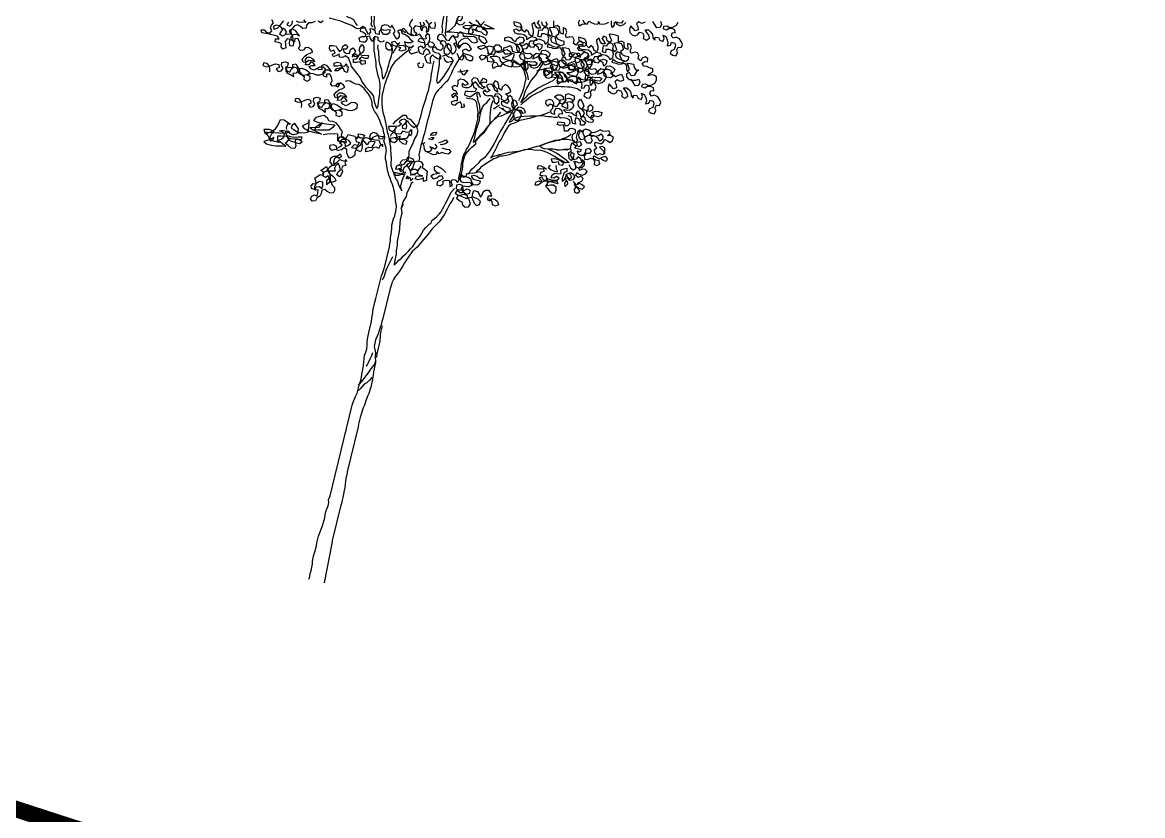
# Model space of a CAD drawing. Header units: inches. Extents: x 350994 to 353538, y 1581369 to 1583842.
# Drawn here: x 351537.58 to 351544.37, y 1583233.31 to 1583238.12 of the extents above; entities that cross this region are included whole.
import ezdxf

# ---------------------------------------------------------------- set-up
doc = ezdxf.new("R2010")
doc.units = ezdxf.units.IN
doc.header["$MEASUREMENT"] = 0
doc.linetypes.add('1', pattern=[0])
doc.layers.add("ROAD'S", color=1, linetype='1')
doc.layers.add('TREE', color=81, linetype='1')

# ---------------------------------------------------------------- blocks, each defined once
blk = doc.blocks.new('TREE_4')
at = {"color": 94}
for points in [[(390, 6191), (410, 6220), (427, 6249)], [(1491, 6476), (1459, 6465), (1433, 6441), (1416, 6476), (1421, 6508)], [(1453, 6514), (1473, 6488), (1508, 6482), (1520, 6517), (1554, 6505), (1586, 6502), (1618, 6505), (1632, 6534)], [(1615, 6537), (1638, 6514), (1676, 6519), (1705, 6534), (1731, 6557)], [(1786, 6571), (1794, 6537), (1780, 6508), (1765, 6542), (1757, 6577)], [(1878, 6609), (1867, 6577), (1829, 6571), (1797, 6577), (1820, 6554), (1858, 6548), (1893, 6568), (1910, 6597)], [(2110, 6646), (2081, 6626), (2043, 6635), (2023, 6609), (2046, 6583), (2058, 6551), (2029, 6533), (1997, 6554), (1971, 6574), (1965, 6536), (1977, 6502), (2008, 6481), (2040, 6478), (2066, 6499), (2075, 6530), (2110, 6530), (2130, 6504), (2133, 6473), (2170, 6464), (2196, 6490), (2182, 6522), (2153, 6545), (2130, 6568), (2165, 6577), (2196, 6559), (2219, 6536), (2231, 6504), (2257, 6484), (2254, 6516), (2289, 6522), (2309, 6496), (2344, 6490), (2350, 6524), (2332, 6556), (2367, 6548), (2387, 6519), (2402, 6490), (2401, 6455), (2433, 6469), (2439, 6504), (2474, 6504), (2488, 6475), (2485, 6435), (2454, 6414), (2451, 6383), (2485, 6371), (2517, 6374), (2526, 6409), (2511, 6438), (2520, 6469), (2552, 6472), (2558, 6507), (2537, 6536), (2511, 6559), (2474, 6568), (2442, 6550), (2419, 6574), (2422, 6608), (2454, 6611), (2442, 6643), (2410, 6649), (2379, 6643), (2355, 6617), (2321, 6623), (2318, 6655), (2350, 6666), (2384, 6655), (2419, 6669), (2445, 6695), (2457, 6733)], [(2269, 6698), (2286, 6666), (2280, 6629), (2246, 6617), (2214, 6652), (2188, 6675)], [(14, 6015), (14, 6055), (-1, 6090), (-9, 6186), (-9, 6220), (-15, 6255), (-21, 6287), (-21, 6321), (-23, 6356), (-23, 6391), (-26, 6426), (-26, 6715), (-32, 6749), (-40, 6781), (-43, 6813), (-49, 6845), (-61, 6877), (-63, 6891)], [(-14, 6894), (-14, 6859), (-6, 6825), (3, 6793), (9, 6758), (12, 6718), (17, 6654), (17, 6579), (8, 6483), (8, 6440), (11, 6400), (17, 6362), (17, 6220), (34, 6125), (37, 6093), (43, 6058), (48, 6026), (60, 6000)], [(696, 5815), (664, 5803), (638, 5780), (621, 5815), (627, 5847), (658, 5852), (679, 5826), (713, 5821), (725, 5855), (760, 5844), (791, 5841), (823, 5844), (838, 5873), (815, 5899), (780, 5899), (748, 5881), (722, 5858), (693, 5878), (679, 5907), (644, 5913), (606, 5905), (575, 5893), (606, 5876), (632, 5855), (601, 5841), (563, 5838), (551, 5876), (520, 5893), (479, 5890), (462, 5861), (494, 5841), (523, 5864), (537, 5893), (589, 5933), (557, 5919), (540, 5948), (517, 5983), (485, 5997), (453, 5983), (421, 5963), (459, 5951), (488, 5968), (514, 5991), (543, 6009), (578, 6006), (604, 5983), (618, 5954), (609, 5922), (578, 5919), (540, 5925), (578, 5928), (592, 5959), (592, 6000), (607, 6035), (638, 6043), (667, 6026), (679, 5994), (656, 5971), (621, 5965), (653, 5959), (682, 5974), (708, 6000), (737, 6014), (771, 6000), (792, 5971), (765, 5945), (737, 5928), (705, 5919), (739, 5907), (774, 5907), (812, 5910), (823, 5945), (823, 5982), (792, 5985), (754, 5968), (722, 5959), (702, 5988), (696, 6023), (731, 6043), (757, 6063), (780, 6040), (792, 6008), (829, 6006), (864, 6011), (867, 6049), (821, 6095), (855, 6098), (881, 6078), (899, 6049), (893, 6014), (858, 6011), (835, 6043), (829, 6078), (800, 6095), (763, 6098), (728, 6104), (690, 6098), (682, 6130), (717, 6150), (748, 6147), (774, 6124), (806, 6118), (809, 6150), (835, 6179), (873, 6179), (893, 6150), (881, 6118), (849, 6112), (875, 6086), (902, 6107), (925, 6130), (948, 6104), (933, 6069), (899, 6055), (916, 6023), (948, 6020), (985, 6034), (1014, 6017), (1003, 5982), (974, 5968), (942, 5974), (925, 6003), (890, 6005), (878, 5974), (901, 5951), (933, 5942), (936, 5910), (910, 5887), (870, 5887), (838, 5904), (820, 5875), (843, 5852), (881, 5858), (910, 5872), (936, 5896), (939, 5930), (971, 5936), (991, 5910), (1000, 5875), (985, 5846), (971, 5881), (962, 5916), (982, 5942), (1017, 5945), (1052, 5956), (1084, 5947), (1072, 5916), (1034, 5910), (1003, 5916), (1026, 5893), (1063, 5887), (1098, 5907), (1115, 5936), (1127, 5968), (1118, 5999), (1092, 6020), (1089, 6052), (1121, 6060), (1153, 6057), (1176, 6034), (1196, 6002), (1173, 5979), (1133, 5976), (1101, 5982), (1092, 6014), (1086, 6046), (1049, 6046), (1029, 6017), (1029, 5982), (1060, 6002), (1084, 6026), (1098, 6057), (1101, 6089), (1136, 6101), (1167, 6095), (1196, 6075), (1191, 6043), (1162, 6025), (1193, 6017), (1225, 6005), (1251, 6028), (1280, 6046), (1300, 6017), (1315, 5985), (1286, 5965), (1248, 5973), (1228, 5947), (1251, 5921), (1263, 5889), (1234, 5872), (1202, 5892), (1176, 5913), (1170, 5875), (1182, 5840), (1214, 5820), (1245, 5817), (1271, 5837), (1280, 5869), (1315, 5869), (1335, 5843), (1338, 5811), (1375, 5803), (1401, 5829), (1387, 5860), (1358, 5884), (1335, 5907), (1370, 5915), (1402, 5898), (1425, 5875), (1436, 5843), (1462, 5823), (1459, 5855), (1494, 5860), (1514, 5834), (1549, 5829), (1555, 5863), (1537, 5895), (1572, 5886), (1592, 5857), (1607, 5828), (1607, 5794), (1639, 5808), (1644, 5843), (1679, 5843), (1693, 5814), (1691, 5773), (1659, 5753), (1656, 5721), (1690, 5710), (1722, 5713), (1731, 5747), (1717, 5776), (1725, 5808), (1757, 5811), (1763, 5846), (1743, 5875), (1717, 5898), (1679, 5906), (1647, 5889), (1624, 5912), (1627, 5947), (1659, 5950), (1647, 5982), (1616, 5987), (1584, 5982), (1561, 5956), (1526, 5962), (1523, 5993), (1555, 6005), (1590, 5993), (1624, 6008), (1650, 6034), (1662, 6071), (1653, 6106), (1621, 6115), (1590, 6112), (1561, 6094), (1575, 6123), (1601, 6147), (1595, 6178), (1558, 6181), (1523, 6187), (1491, 6184), (1468, 6207), (1489, 6236), (1520, 6239), (1515, 6274), (1483, 6285), (1457, 6265), (1448, 6233), (1416, 6245), (1413, 6283), (1393, 6309), (1361, 6306), (1327, 6286), (1309, 6314), (1315, 6346), (1298, 6378), (1266, 6381), (1283, 6317), (1252, 6320), (1237, 6349), (1228, 6381), (1197, 6390), (1168, 6370), (1159, 6401), (1153, 6433)], [(1067, 6399), (1090, 6375), (1075, 6346), (1043, 6358), (1029, 6390)], [(997, 6396), (983, 6367), (1012, 6347), (1032, 6321), (1000, 6312), (974, 6332), (954, 6364), (931, 6338), (945, 6306), (959, 6277), (968, 6245), (965, 6214), (933, 6222), (916, 6251), (887, 6266), (873, 6237), (841, 6257), (832, 6292), (806, 6318), (772, 6321), (737, 6321), (748, 6289), (783, 6280), (815, 6283), (838, 6260), (815, 6237), (783, 6251), (754, 6237), (774, 6208), (809, 6205), (841, 6211), (873, 6214), (904, 6199), (913, 6167), (936, 6190), (962, 6211), (1006, 6211), (1023, 6182), (988, 6167), (954, 6159), (945, 6124), (971, 6101), (1008, 6104), (1020, 6138), (1055, 6156), (1089, 6150), (1092, 6115), (1075, 6083), (1055, 6118), (1023, 6127), (994, 6144), (1000, 6182), (1032, 6202), (1069, 6202), (1101, 6193), (1121, 6167), (1147, 6196), (1144, 6237), (1124, 6265), (1087, 6271), (1055, 6263), (1058, 6228), (1023, 6231), (1020, 6268), (1017, 6300), (1055, 6303), (1067, 6338), (1098, 6344), (1121, 6318), (1121, 6283), (1150, 6260), (1168, 6289), (1145, 6320), (1124, 6349), (1159, 6364), (1200, 6364), (1226, 6335), (1234, 6303), (1211, 6277), (1237, 6251), (1269, 6245), (1306, 6245), (1315, 6210), (1292, 6187), (1251, 6193), (1223, 6225), (1211, 6263), (1176, 6268), (1162, 6237), (1182, 6205), (1214, 6199), (1249, 6193), (1280, 6190), (1254, 6161), (1214, 6158), (1182, 6164), (1150, 6176), (1147, 6144), (1191, 6144), (1222, 6141), (1254, 6153), (1283, 6167), (1309, 6144), (1318, 6109), (1338, 6083), (1353, 6112), (1332, 6144), (1312, 6173), (1344, 6179), (1379, 6179), (1396, 6147), (1422, 6121), (1451, 6135), (1428, 6100), (1416, 6063), (1384, 6051), (1358, 6080), (1329, 6060), (1338, 6028), (1370, 6008), (1413, 6008), (1445, 6019), (1474, 6037), (1491, 6005), (1485, 5967), (1451, 5956), (1419, 5991), (1393, 6014), (1373, 6005)], [(1411, 5815), (1379, 5803), (1353, 5780), (1336, 5815), (1342, 5847), (1374, 5852), (1394, 5826), (1429, 5821), (1440, 5855), (1475, 5844), (1507, 5841), (1539, 5844), (1553, 5873), (1530, 5899), (1495, 5899), (1463, 5881), (1437, 5858), (1408, 5878), (1394, 5907), (1359, 5913), (1322, 5905), (1290, 5893), (1322, 5876), (1348, 5855), (1316, 5841), (1278, 5838), (1267, 5876), (1235, 5893), (1194, 5890), (1177, 5861), (1209, 5841), (1238, 5864), (1252, 5893), (1304, 5933), (1273, 5919), (1255, 5948), (1232, 5983), (1200, 5997), (1169, 5983), (1137, 5963), (1174, 5951), (1203, 5968), (1229, 5991), (1258, 6009), (1293, 6006), (1319, 5983), (1333, 5954), (1325, 5922), (1293, 5919), (1255, 5925), (1293, 5928), (1307, 5959), (1307, 6000), (1322, 6035), (1354, 6043), (1383, 6026), (1394, 5994), (1371, 5971), (1336, 5965), (1368, 5959), (1397, 5974), (1423, 6000), (1452, 6014), (1487, 6000), (1507, 5971), (1481, 5945), (1452, 5928), (1420, 5919), (1455, 5907), (1489, 5907), (1527, 5910), (1539, 5945), (1539, 5982), (1507, 5985), (1469, 5968), (1437, 5959), (1417, 5988), (1411, 6023), (1446, 6043), (1472, 6063), (1495, 6040), (1507, 6008), (1544, 6006), (1579, 6011), (1582, 6049), (1536, 6095), (1571, 6098), (1597, 6078), (1614, 6049), (1608, 6014), (1573, 6011), (1550, 6043), (1545, 6078), (1516, 6095), (1478, 6098), (1443, 6104), (1406, 6098), (1397, 6130), (1432, 6150), (1464, 6147), (1490, 6124), (1521, 6118), (1524, 6150), (1550, 6179), (1588, 6179), (1608, 6150), (1597, 6118), (1565, 6112), (1591, 6086), (1617, 6107), (1640, 6130), (1663, 6104), (1649, 6069), (1614, 6055), (1631, 6023), (1663, 6020), (1701, 6034), (1730, 6017), (1718, 5982), (1689, 5968), (1657, 5974), (1640, 6003), (1605, 6005), (1594, 5974), (1617, 5951), (1648, 5942), (1651, 5910), (1625, 5887), (1585, 5887), (1553, 5904), (1536, 5875), (1559, 5852), (1596, 5858), (1625, 5872), (1651, 5896), (1654, 5930), (1686, 5936), (1706, 5910), (1715, 5875), (1700, 5846), (1686, 5881), (1677, 5916), (1698, 5942), (1732, 5945), (1767, 5956), (1799, 5947), (1787, 5916), (1750, 5910), (1718, 5916), (1741, 5893), (1779, 5887), (1813, 5907), (1831, 5936), (1842, 5968), (1834, 5999), (1808, 6020), (1805, 6052), (1837, 6060), (1868, 6057), (1891, 6034), (1912, 6002), (1888, 5979), (1848, 5976), (1816, 5982), (1808, 6014), (1802, 6046), (1764, 6046), (1744, 6017), (1744, 5982), (1776, 6002), (1799, 6026), (1813, 6057), (1816, 6089), (1851, 6101), (1883, 6095), (1912, 6075), (1906, 6043), (1877, 6025), (1909, 6017), (1941, 6005), (1967, 6028), (1996, 6046), (2016, 6017), (2030, 5985), (2001, 5965), (1964, 5973), (1943, 5947), (1967, 5921), (1978, 5889), (1949, 5872), (1917, 5892), (1891, 5913), (1886, 5875), (1897, 5840), (1929, 5820), (1961, 5817), (1987, 5837), (1995, 5869), (2030, 5869), (2050, 5843), (2053, 5811), (2091, 5803), (2117, 5829), (2102, 5860), (2073, 5884), (2050, 5907), (2085, 5915), (2117, 5898), (2140, 5875), (2151, 5843), (2177, 5823), (2175, 5855), (2209, 5860), (2230, 5834), (2264, 5829), (2270, 5863), (2253, 5895), (2287, 5886), (2308, 5857), (2322, 5828), (2322, 5794), (2354, 5808), (2360, 5843), (2394, 5843), (2409, 5814), (2406, 5773), (2374, 5753), (2371, 5721), (2406, 5710), (2438, 5713), (2446, 5747), (2432, 5776), (2441, 5808), (2472, 5811), (2478, 5846), (2458, 5875), (2432, 5898), (2394, 5906), (2363, 5889), (2339, 5912), (2342, 5947), (2374, 5950), (2363, 5982), (2331, 5987), (2299, 5982), (2276, 5956), (2241, 5962), (2238, 5993), (2270, 6005), (2305, 5993), (2340, 6008), (2366, 6034), (2377, 6071), (2369, 6106), (2337, 6115), (2305, 6112), (2276, 6094), (2291, 6123), (2317, 6147), (2311, 6178), (2273, 6181), (2239, 6187), (2207, 6184), (2184, 6207), (2204, 6236), (2236, 6239), (2230, 6274), (2198, 6285), (2172, 6265), (2163, 6233), (2132, 6245), (2129, 6283), (2109, 6309), (2077, 6306), (2042, 6286), (2025, 6314), (2031, 6346), (2013, 6378), (1981, 6381), (1999, 6317), (1967, 6320), (1952, 6349), (1944, 6381), (1912, 6390), (1883, 6370), (1874, 6401), (1869, 6433), (1834, 6436), (1799, 6436), (1765, 6430), (1782, 6399), (1805, 6375), (1791, 6346), (1759, 6358), (1744, 6390), (1713, 6396), (1698, 6367), (1727, 6347), (1747, 6321), (1715, 6312), (1689, 6332), (1669, 6364), (1646, 6338), (1660, 6306), (1675, 6277), (1683, 6245), (1681, 6214), (1649, 6222), (1631, 6251), (1603, 6266), (1588, 6237), (1556, 6257), (1548, 6292), (1522, 6318), (1487, 6321), (1452, 6321), (1464, 6289), (1498, 6280), (1530, 6283), (1553, 6260), (1530, 6237), (1498, 6251), (1469, 6237), (1490, 6208), (1524, 6205), (1556, 6211), (1588, 6214), (1620, 6199), (1628, 6167), (1652, 6190), (1678, 6211), (1721, 6211), (1738, 6182), (1704, 6167), (1669, 6159), (1660, 6124), (1686, 6101), (1724, 6104), (1735, 6138), (1770, 6156), (1805, 6150), (1808, 6115), (1790, 6083), (1770, 6118), (1738, 6127), (1709, 6144), (1715, 6182), (1747, 6202), (1785, 6202), (1816, 6193), (1837, 6167), (1863, 6196), (1860, 6237), (1840, 6265), (1802, 6271), (1770, 6263), (1773, 6228), (1738, 6231), (1736, 6268), (1733, 6300), (1770, 6303), (1782, 6338), (1814, 6344), (1837, 6318), (1837, 6283), (1866, 6260), (1883, 6289), (1860, 6320), (1840, 6349), (1874, 6364), (1915, 6364), (1941, 6335), (1950, 6303), (1926, 6277), (1952, 6251), (1984, 6245), (2022, 6245), (2030, 6210), (2007, 6187), (1967, 6193), (1938, 6225), (1926, 6263), (1892, 6268), (1877, 6237), (1897, 6205), (1929, 6199), (1964, 6193), (1996, 6190), (1970, 6161), (1929, 6158), (1897, 6164), (1866, 6176), (1863, 6144), (1906, 6144), (1938, 6141), (1970, 6153), (1999, 6167), (2025, 6144), (2033, 6109), (2053, 6083), (2068, 6112), (2048, 6144), (2027, 6173), (2059, 6179), (2094, 6179), (2111, 6147), (2137, 6121), (2166, 6135), (2143, 6100), (2131, 6063), (2100, 6051), (2074, 6080), (2045, 6060), (2053, 6028), (2085, 6008), (2128, 6008), (2160, 6019), (2189, 6037), (2207, 6005), (2201, 5967), (2166, 5956), (2134, 5991), (2108, 6014), (2088, 6005)], [(-764, 6380), (-778, 6348), (-790, 6316), (-807, 6285), (-810, 6253), (-799, 6189), (-784, 6160), (-775, 6128), (-761, 6097), (-735, 6001), (-729, 5969), (-721, 5938), (-706, 5909), (-700, 5888)], [(-1658, 5644), (-1681, 5670), (-1710, 5684), (-1742, 5687), (-1770, 5667), (-1756, 5638), (-1721, 5658), (-1701, 5687), (-1689, 5719), (-1675, 5751)], [(-1620, 5748), (-1632, 5716), (-1597, 5710), (-1580, 5739), (-1582, 5771)], [(-1470, 5811), (-1441, 5788), (-1478, 5782), (-1510, 5771), (-1542, 5779)], [(-729, 5909), (-750, 5935), (-752, 5969), (-764, 6001), (-767, 6033), (-767, 6068), (-775, 6100), (-790, 6128), (-810, 6157), (-842, 6169), (-894, 6210), (-917, 6236), (-923, 6238)], [(445, 6084), (369, 6084), (312, 6078), (248, 6073), (179, 6064), (106, 6052), (49, 6041), (83, 6061), (106, 6099), (130, 6133), (135, 6165), (135, 6206), (147, 6237), (173, 6261), (185, 6229), (173, 6197), (135, 6194), (144, 6162), (179, 6151), (208, 6165), (222, 6194)], [(433, 6220), (474, 6214), (514, 6205), (546, 6197), (500, 6185), (462, 6176), (422, 6168), (459, 6162), (485, 6142), (482, 6107), (450, 6116), (422, 6130), (387, 6130), (358, 6148), (364, 6179), (398, 6188), (439, 6188), (456, 6159), (422, 6179), (393, 6203), (367, 6223), (335, 6240)], [(268, 6206), (300, 6194), (375, 6194), (326, 6177), (277, 6165), (242, 6159), (216, 6139), (248, 6128), (283, 6136), (312, 6162), (286, 6130), (286, 6093), (326, 6081), (338, 6113), (317, 6142), (352, 6139), (370, 6133)], [(1526, 6097), (1523, 6066), (1494, 6045), (1474, 6077), (1474, 6112), (1506, 6121), (1509, 6152), (1483, 6152)], [(17, 5928), (-15, 5943), (-21, 5975), (-6, 6003), (25, 6006), (48, 5983), (74, 5960), (106, 5963), (118, 5995), (132, 6024), (161, 5997), (181, 5971), (190, 5940), (225, 5934), (233, 5902), (205, 5925), (190, 5954), (161, 5937), (187, 5914), (199, 5882), (196, 5850), (176, 5824), (155, 5850), (150, 5882), (135, 5911), (100, 5925), (98, 5891), (124, 5867), (150, 5841), (132, 5812), (92, 5812), (77, 5853), (89, 5917), (66, 5940), (31, 5943), (17, 5914), (51, 5896), (60, 5865), (40, 5836), (5, 5839), (-21, 5859), (-50, 5839), (-38, 5807), (-7, 5801), (28, 5801), (54, 5778), (63, 5743), (31, 5740), (-1, 5752), (-33, 5769), (-50, 5737), (-44, 5706), (-33, 5674), (-67, 5671), (-91, 5700), (-108, 5732), (-88, 5764), (-59, 5778), (-82, 5807), (-114, 5816), (-131, 5787), (-131, 5749), (-163, 5752), (-186, 5781), (-197, 5813), (-174, 5836), (-145, 5816), (-125, 5842), (-148, 5873), (-180, 5871), (-215, 5876), (-209, 5914), (-168, 5911), (-148, 5885), (-142, 5853), (-108, 5868), (-99, 5899), (-67, 5902), (-38, 5882), (-47, 5850), (-82, 5842), (-108, 5871), (-99, 5902), (-102, 5934), (-113, 5966), (-142, 5980), (-154, 5949), (-137, 5920), (-171, 5908), (-194, 5934), (-220, 5954), (-244, 5931), (-278, 5920), (-307, 5934), (-313, 5966), (-316, 6001), (-345, 6018), (-345, 6053), (-327, 6093)], [(-249, 6082), (-229, 6050), (-226, 6015), (-203, 5992), (-203, 6030), (-177, 6050), (-157, 6024), (-157, 5989), (-131, 6015), (-142, 6050), (-145, 6082), (-122, 6110)], [(-90, 6116), (-79, 6084), (-79, 6050), (-116, 6044), (-142, 6070), (-163, 6096), (-189, 6116)], [(-212, 6093), (-191, 6064), (-217, 6035), (-252, 6030), (-287, 6030), (-296, 5998), (-284, 5966), (-252, 5957), (-267, 5923), (-304, 5917), (-342, 5931), (-371, 5957), (-400, 5972), (-420, 5946), (-403, 5917), (-365, 5914), (-333, 5900), (-304, 5876), (-267, 5862), (-290, 5839), (-325, 5833), (-359, 5833), (-342, 5801), (-307, 5793), (-276, 5795), (-252, 5821), (-270, 5790), (-299, 5775), (-284, 5743), (-255, 5726), (-226, 5746), (-198, 5761), (-195, 5755)], [(219, 5850), (239, 5821), (256, 5792), (294, 5792), (306, 5824), (283, 5847), (314, 5841), (329, 5812), (366, 5801), (398, 5812), (401, 5844), (363, 5856), (323, 5859), (285, 5859), (274, 5893), (303, 5916), (340, 5902), (361, 5928), (332, 5957), (300, 5974), (265, 5968), (242, 5940), (228, 5908), (210, 5937), (213, 5969), (231, 6003), (260, 6026), (291, 6035), (320, 6018), (349, 6003), (381, 6000), (407, 6020), (390, 6052), (355, 6064), (320, 6055), (283, 6049), (248, 6038), (236, 6073), (199, 6078), (179, 6050), (190, 6018), (155, 6009), (135, 6029)], [(407, 6093), (413, 6055), (442, 6032), (482, 6020), (508, 6043), (476, 6075), (445, 6084)], [(-1261, 5848), (-1282, 5822), (-1313, 5834)], [(-1345, 5820), (-1377, 5799), (-1409, 5791), (-1426, 5762), (-1423, 5730), (-1455, 5716), (-1484, 5733), (-1519, 5742), (-1551, 5724), (-1580, 5667), (-1565, 5635), (-1542, 5609), (-1531, 5574), (-1516, 5542), (-1516, 5507), (-1548, 5502), (-1560, 5539), (-1562, 5571), (-1594, 5568), (-1606, 5536), (-1597, 5505), (-1586, 5473), (-1612, 5450), (-1635, 5473), (-1640, 5505), (-1675, 5508), (-1710, 5508), (-1716, 5542), (-1678, 5551), (-1701, 5574), (-1808, 5574), (-1872, 5569), (-1889, 5597), (-1857, 5606), (-1828, 5586), (-1791, 5586), (-1773, 5615), (-1794, 5644), (-1791, 5675), (-1776, 5704), (-1802, 5730)], [(-891, 5886), (-917, 5909), (-943, 5938), (-978, 5949), (-1013, 5949), (-1044, 5967), (-1068, 5990), (-1073, 5990)], [(-371, 5931), (-403, 5943), (-434, 5949), (-460, 5929), (-434, 5908), (-426, 5874), (-440, 5845), (-469, 5865), (-492, 5891), (-484, 5923), (-507, 5952), (-533, 5978), (-541, 5946), (-570, 5963), (-605, 5963), (-637, 5946), (-640, 5911), (-605, 5906), (-573, 5914), (-541, 5926), (-536, 5891), (-559, 5868), (-594, 5859), (-620, 5880), (-634, 5909), (-648, 5880), (-643, 5848), (-677, 5848), (-692, 5877), (-724, 5886), (-755, 5883), (-738, 5851), (-753, 5822), (-779, 5848), (-799, 5877), (-831, 5891), (-854, 5865), (-848, 5834), (-810, 5834), (-781, 5819), (-787, 5787), (-819, 5779), (-845, 5758), (-831, 5729), (-796, 5729), (-764, 5735), (-750, 5767), (-770, 5793), (-741, 5810), (-724, 5781), (-698, 5761), (-675, 5784), (-683, 5819), (-648, 5816), (-640, 5784), (-605, 5776), (-576, 5790), (-576, 5802)], [(809, 5925), (872, 5901), (904, 5887), (933, 5864), (959, 5841), (959, 5835)], [(942, 5968), (948, 5904), (956, 5872), (976, 5846), (1000, 5817), (1017, 5789), (1031, 5757), (1034, 5748)], [(1352, 5892), (1332, 5858), (1292, 5800), (1266, 5780), (1237, 5754), (1211, 5733), (1158, 5687), (1112, 5635), (1089, 5612), (1066, 5586), (1048, 5554), (1028, 5523), (1014, 5494), (1020, 5525), (1028, 5557), (1034, 5627), (1040, 5658), (1049, 5690), (1057, 5725), (1072, 5760), (1101, 5817), (1112, 5849), (1121, 5881), (1133, 5916), (1144, 5947), (1147, 5953)], [(1263, 5950), (1231, 5927), (1196, 5913), (1164, 5895), (1101, 5864)], [(-816, 5877), (-854, 5863), (-886, 5851), (-920, 5860), (-949, 5874), (-1013, 5880), (-1076, 5892), (-1206, 5892)], [(-909, 5533), (-889, 5501), (-869, 5472), (-854, 5443), (-828, 5423), (-799, 5400), (-773, 5380), (-744, 5359), (-721, 5333), (-701, 5307), (-675, 5287), (-652, 5264), (-594, 5229), (-568, 5209), (-545, 5183), (-533, 5151), (-519, 5122), (-502, 5093), (-479, 5067), (-473, 5099), (-476, 5131), (-479, 5165), (-484, 5229), (-493, 5261), (-496, 5293), (-504, 5324), (-516, 5356), (-530, 5385), (-548, 5414), (-577, 5472), (-591, 5507), (-602, 5541), (-611, 5573), (-626, 5602), (-637, 5634), (-652, 5663), (-660, 5695), (-666, 5726), (-675, 5758), (-689, 5787), (-692, 5805)], [(-628, 5735), (-625, 5703), (-608, 5671), (-600, 5640), (-588, 5608), (-579, 5576), (-565, 5544), (-530, 5486), (-516, 5452), (-504, 5420), (-490, 5391), (-475, 5420), (-472, 5452), (-467, 5486), (-467, 5521), (-464, 5553), (-464, 5587), (-461, 5622), (-458, 5654), (-458, 5689), (-464, 5720), (-475, 5752), (-484, 5784), (-489, 5793)], [(-550, 5790), (-550, 5752), (-539, 5721), (-504, 5712), (-472, 5718), (-475, 5749), (-501, 5773), (-533, 5784), (-547, 5784)], [(-492, 5778), (-455, 5770), (-385, 5764), (-397, 5732), (-362, 5735), (-322, 5758), (-336, 5790), (-368, 5793), (-400, 5781), (-429, 5796), (-458, 5813), (-487, 5799), (-495, 5793)], [(-406, 5816), (-423, 5787), (-432, 5755), (-443, 5723), (-449, 5692), (-449, 5689)], [(92, 5769), (112, 5743), (144, 5731), (175, 5746), (204, 5760), (173, 5784), (141, 5786), (109, 5798), (80, 5781), (74, 5778)], [(288, 5859), (274, 5827), (256, 5795), (248, 5763), (225, 5694), (219, 5662), (213, 5627), (207, 5596), (198, 5564), (187, 5532), (169, 5503), (149, 5474), (135, 5445), (117, 5413), (100, 5385), (91, 5350), (85, 5286), (85, 5104), (82, 5072), (82, 4928), (79, 4896), (79, 4824), (76, 4792), (76, 4722), (79, 4688), (91, 4656), (93, 4624), (93, 4618)], [(988, 5511), (996, 5549), (999, 5580), (1005, 5612), (1008, 5647), (1008, 5757), (994, 5789), (976, 5820), (956, 5861)], [(-1693, 5180), (-1699, 5215), (-1715, 5242), (-1741, 5262), (-1776, 5260), (-1779, 5228), (-1739, 5226), (-1706, 5240), (-1680, 5261), (-1651, 5280), (-1617, 5279), (-1606, 5248), (-1632, 5227), (-1606, 5204), (-1576, 5219), (-1561, 5248), (-1585, 5276), (-1588, 5309), (-1558, 5324), (-1522, 5322), (-1520, 5286), (-1539, 5261), (-1515, 5235), (-1482, 5228), (-1474, 5261), (-1454, 5293), (-1418, 5290), (-1399, 5261), (-1414, 5233), (-1445, 5222), (-1432, 5187), (-1467, 5202), (-1500, 5209), (-1523, 5233), (-1526, 5266), (-1496, 5281), (-1463, 5284), (-1470, 5316), (-1438, 5330), (-1414, 5302), (-1387, 5281), (-1394, 5248), (-1365, 5233), (-1332, 5232), (-1295, 5247), (-1268, 5268), (-1297, 5282), (-1331, 5293), (-1363, 5297), (-1393, 5281), (-1378, 5251), (-1350, 5230), (-1320, 5218), (-1317, 5185), (-1277, 5178), (-1249, 5201), (-1256, 5233), (-1288, 5242), (-1267, 5270), (-1232, 5272), (-1199, 5268), (-1161, 5275), (-1133, 5292), (-1112, 5316), (-1115, 5348), (-1143, 5363), (-1182, 5356), (-1209, 5329), (-1236, 5309), (-1269, 5316), (-1294, 5335), (-1266, 5352), (-1233, 5362), (-1257, 5383), (-1289, 5387), (-1300, 5353), (-1334, 5343), (-1337, 5376), (-1313, 5402), (-1281, 5405), (-1246, 5401), (-1272, 5424), (-1305, 5431), (-1341, 5423), (-1356, 5395), (-1333, 5370), (-1366, 5367), (-1385, 5396), (-1366, 5432), (-1347, 5457), (-1318, 5477), (-1293, 5499), (-1316, 5523), (-1351, 5532), (-1382, 5521), (-1394, 5491), (-1425, 5480), (-1451, 5499), (-1442, 5534), (-1456, 5571), (-1479, 5599), (-1515, 5591), (-1510, 5557), (-1545, 5566), (-1555, 5599), (-1537, 5632), (-1504, 5642), (-1472, 5632), (-1498, 5656), (-1529, 5678), (-1566, 5685), (-1594, 5661), (-1572, 5627), (-1603, 5616), (-1620, 5620)], [(-1611, 5635), (-1637, 5658), (-1666, 5672), (-1672, 5641), (-1687, 5603), (-1649, 5589), (-1623, 5609), (-1623, 5632)], [(-909, 5524), (-941, 5539), (-967, 5516), (-999, 5510), (-1010, 5542), (-1036, 5519), (-1062, 5498), (-1085, 5522), (-1056, 5542), (-1077, 5568), (-1103, 5548), (-1126, 5577), (-1129, 5608), (-1097, 5617), (-1062, 5617), (-1042, 5591), (-1013, 5571), (-993, 5597), (-993, 5634), (-967, 5657), (-938, 5643), (-949, 5611), (-981, 5605), (-967, 5576), (-935, 5565), (-903, 5576), (-903, 5617), (-883, 5643), (-851, 5620), (-848, 5588), (-871, 5565), (-840, 5556), (-802, 5570), (-790, 5605), (-811, 5634), (-808, 5669), (-793, 5701), (-770, 5677), (-761, 5646), (-773, 5614), (-796, 5591), (-764, 5585), (-733, 5596), (-701, 5599), (-698, 5567), (-730, 5562), (-767, 5565), (-788, 5539), (-756, 5530), (-721, 5539), (-712, 5504), (-747, 5489), (-770, 5513), (-805, 5498), (-840, 5490), (-848, 5524), (-816, 5536), (-802, 5565), (-834, 5579), (-863, 5556), (-871, 5542)], [(-273, 5767), (-302, 5746), (-325, 5717), (-348, 5686), (-368, 5654), (-388, 5628), (-409, 5599), (-423, 5567), (-432, 5535), (-435, 5501), (-441, 5466), (-446, 5434), (-452, 5400), (-455, 5365), (-458, 5333), (-458, 5223), (-455, 5191), (-447, 5160), (-438, 5125), (-415, 5061), (-401, 5029), (-383, 5000), (-340, 4914), (-311, 4850), (-294, 4821), (-279, 4792), (-265, 4757), (-253, 4726), (-239, 4697), (-230, 4662), (-219, 4630), (-201, 4567), (-196, 4535), (-187, 4503), (-135, 4425), (-135, 4425), (-106, 4381), (-80, 4358), (-60, 4321), (-8, 4269), (-34, 4312), (-31, 4344), (-31, 4379), (-28, 4416), (-17, 4480)], [(-19, 4601), (-19, 4636), (-25, 4668), (-34, 4699), (-25, 4743), (-13, 4795), (-8, 4841), (7, 4884), (7, 4942), (-10, 4965), (-7, 4997), (-2, 5029), (-2, 5064), (1, 5096), (1, 5200), (4, 5231), (7, 5266), (10, 5298), (10, 5333), (16, 5396), (13, 5431), (13, 5500), (10, 5535), (5, 5567), (5, 5602), (-1, 5665), (-1, 5711)], [(48, 5787), (48, 5752), (54, 5720), (63, 5685), (68, 5616), (68, 5581), (74, 5547), (74, 5512), (88, 5483), (112, 5509), (141, 5572), (152, 5604), (167, 5639), (178, 5671), (184, 5705), (196, 5740), (196, 5749)], [(274, 5656), (308, 5665), (343, 5682), (375, 5699), (363, 5665), (346, 5636), (317, 5656), (300, 5685), (297, 5685)], [(1019, 5470), (1040, 5502), (1063, 5531), (1086, 5563), (1106, 5589), (1132, 5612), (1161, 5635), (1187, 5658), (1213, 5684), (1239, 5707), (1268, 5725), (1300, 5739), (1332, 5751), (1364, 5759), (1396, 5762), (1427, 5771), (1462, 5777), (1494, 5782), (1566, 5782), (1598, 5771), (1610, 5762)], [(2022, 5163), (2014, 5198), (2008, 5230), (1976, 5238), (1947, 5224), (1979, 5206), (2008, 5186), (2005, 5152), (1970, 5154), (1941, 5134), (1915, 5154), (1901, 5186), (1921, 5212), (1895, 5233), (1890, 5264), (1921, 5267), (1953, 5264), (1976, 5287), (1985, 5319), (2017, 5311), (2049, 5299), (2069, 5328), (2069, 5365), (2034, 5374), (2002, 5365), (2026, 5394), (2005, 5420), (1976, 5403), (1945, 5400), (1913, 5409), (1890, 5386), (1864, 5366), (1832, 5354), (1806, 5331), (1840, 5328), (1878, 5328), (1910, 5345), (1933, 5368), (1956, 5345), (1962, 5313), (1936, 5287), (1913, 5311), (1884, 5328), (1852, 5331), (1832, 5305), (1855, 5279), (1849, 5244), (1814, 5236), (1783, 5259), (1771, 5291), (1794, 5317), (1826, 5328), (1823, 5363), (1794, 5377), (1760, 5380), (1734, 5360), (1739, 5328), (1759, 5302), (1768, 5270), (1739, 5256), (1710, 5273), (1699, 5305), (1702, 5337), (1734, 5343), (1702, 5354), (1681, 5328), (1679, 5296), (1681, 5265), (1702, 5239), (1684, 5210), (1655, 5227), (1638, 5259), (1635, 5294), (1661, 5314), (1653, 5346), (1621, 5351), (1589, 5340), (1574, 5311), (1543, 5305), (1531, 5340), (1511, 5366), (1482, 5352), (1450, 5354), (1453, 5386), (1517, 5392), (1531, 5363), (1563, 5372), (1580, 5401), (1569, 5432), (1534, 5441), (1499, 5441), (1468, 5430), (1439, 5444), (1444, 5476), (1476, 5479), (1465, 5511), (1430, 5522), (1395, 5519), (1384, 5485), (1395, 5453), (1361, 5456), (1343, 5485), (1361, 5514), (1355, 5545), (1323, 5548), (1303, 5522), (1277, 5545), (1274, 5577), (1303, 5600), (1335, 5597), (1355, 5571), (1364, 5540), (1401, 5542), (1416, 5574), (1416, 5609), (1381, 5623), (1352, 5638), (1375, 5664), (1407, 5675), (1439, 5664), (1448, 5629), (1416, 5618), (1421, 5586), (1459, 5586), (1479, 5612), (1468, 5644), (1502, 5661), (1537, 5655), (1554, 5626), (1566, 5664), (1560, 5695), (1523, 5698), (1491, 5704), (1462, 5687), (1465, 5655), (1476, 5623), (1456, 5594), (1447, 5560), (1485, 5551), (1520, 5551), (1511, 5583), (1494, 5612), (1523, 5629), (1554, 5620), (1575, 5594), (1566, 5562), (1543, 5534), (1511, 5528), (1479, 5525), (1508, 5505), (1540, 5510), (1572, 5513), (1601, 5499), (1632, 5490), (1618, 5522), (1632, 5551), (1658, 5528), (1673, 5499), (1702, 5516), (1705, 5551), (1673, 5571), (1641, 5586), (1618, 5614), (1612, 5649), (1630, 5678), (1659, 5649), (1679, 5617), (1670, 5586), (1705, 5574), (1737, 5585), (1728, 5620), (1748, 5649), (1777, 5629), (1780, 5594), (1754, 5574), (1722, 5568), (1731, 5533), (1765, 5513), (1800, 5513), (1812, 5548), (1783, 5571), (1818, 5591), (1849, 5594), (1884, 5594), (1887, 5562), (1858, 5539), (1820, 5536), (1786, 5536), (1780, 5502), (1817, 5496), (1815, 5464), (1774, 5458), (1739, 5464), (1725, 5496), (1693, 5505), (1676, 5476), (1708, 5458), (1739, 5447), (1731, 5415), (1696, 5406), (1684, 5444), (1661, 5470), (1627, 5470), (1624, 5435), (1641, 5406), (1609, 5403), (1589, 5438), (1575, 5470), (1543, 5473), (1540, 5473)], [(-143, 5654), (-166, 5631), (-143, 5605), (-105, 5610), (-96, 5642), (-108, 5654)], [(415, 5338), (435, 5306), (406, 5289), (401, 5321), (377, 5347), (351, 5327), (331, 5295), (299, 5298), (285, 5327), (314, 5347), (346, 5355), (337, 5393), (305, 5402), (291, 5370), (271, 5399), (294, 5422), (328, 5422), (308, 5448), (273, 5454), (256, 5483), (279, 5509), (311, 5500), (308, 5535), (300, 5567), (326, 5590), (360, 5590), (389, 5575), (415, 5552), (386, 5532), (352, 5543), (360, 5512), (392, 5509), (427, 5517), (453, 5543), (456, 5575), (444, 5607), (462, 5636), (493, 5639), (514, 5610), (537, 5587), (545, 5618), (560, 5653), (595, 5644), (600, 5613), (569, 5610), (543, 5589), (566, 5566), (600, 5563), (577, 5540), (542, 5549), (514, 5575), (488, 5595), (464, 5564), (482, 5532), (514, 5526), (508, 5494), (473, 5480), (435, 5474), (404, 5468), (404, 5433), (435, 5428), (467, 5425), (496, 5454), (516, 5480), (545, 5494), (566, 5462), (574, 5448)], [(652, 5482), (687, 5491), (722, 5465), (733, 5433), (765, 5416), (779, 5445), (777, 5479), (751, 5500), (719, 5488), (730, 5523), (765, 5529), (794, 5511), (800, 5479), (837, 5471), (866, 5494), (863, 5526), (829, 5546), (858, 5560), (881, 5583), (863, 5612), (835, 5635), (803, 5641), (780, 5607), (780, 5572), (748, 5583), (739, 5615), (722, 5647), (690, 5656), (676, 5621), (702, 5595), (730, 5575), (742, 5543), (710, 5557), (690, 5586), (667, 5610), (635, 5607), (609, 5586), (632, 5555), (661, 5540), (632, 5517), (603, 5534), (589, 5506), (618, 5482), (649, 5479), (655, 5479)], [(-886, 5435), (-883, 5403), (-880, 5368), (-912, 5374), (-929, 5403), (-961, 5391), (-981, 5362), (-1013, 5357), (-999, 5386), (-970, 5400), (-938, 5406), (-967, 5426), (-999, 5412), (-1033, 5403), (-1042, 5435), (-1013, 5452), (-978, 5452), (-955, 5426), (-921, 5429), (-912, 5461), (-895, 5432), (-900, 5426)], [(528, 5494), (534, 5459), (548, 5430), (560, 5399), (580, 5373), (603, 5309), (606, 5277), (606, 5274)], [(727, 5161), (713, 5130), (698, 5095), (681, 5066), (617, 4956), (617, 5034), (617, 5104), (620, 5135), (623, 5170), (623, 5205), (620, 5240), (620, 5312), (623, 5347), (638, 5381), (658, 5407), (672, 5436), (681, 5456)], [(716, 5442), (710, 5410), (710, 5375), (713, 5341), (719, 5309), (724, 5274), (736, 5211), (739, 5187)], [(794, 5390), (829, 5384), (869, 5367), (901, 5349), (930, 5369), (964, 5361), (976, 5323), (999, 5294), (1034, 5303), (1048, 5335), (1051, 5369), (1022, 5398), (990, 5404), (1028, 5413), (1057, 5387), (1086, 5401), (1063, 5433), (1028, 5442), (996, 5436), (988, 5404), (956, 5401), (962, 5436), (982, 5462), (962, 5494), (930, 5502), (930, 5468), (950, 5439), (956, 5407), (933, 5430), (921, 5462), (924, 5494), (910, 5523), (881, 5540), (863, 5508), (884, 5476), (869, 5447), (837, 5459), (805, 5450), (817, 5419), (849, 5413), (912, 5407), (924, 5375), (895, 5358), (860, 5367), (843, 5390)], [(1433, 5427), (1398, 5421), (1366, 5418), (1332, 5412), (1268, 5407), (1236, 5398), (1207, 5384), (1178, 5366), (1144, 5346), (1048, 5303), (1022, 5283), (996, 5259), (967, 5242), (941, 5219), (930, 5187), (912, 5124), (906, 5092), (898, 5060), (883, 5031), (877, 4999), (874, 4968), (866, 4936), (857, 4901), (848, 4869), (834, 4837), (860, 4863), (892, 4878), (921, 4895), (950, 4910), (981, 4930), (1010, 4944), (1045, 4956), (1109, 4979), (1138, 4993), (1172, 5008), (1201, 5022), (1230, 5039), (1262, 5057), (1297, 5080), (1326, 5094), (1355, 5112), (1383, 5132), (1415, 5152), (1447, 5166), (1479, 5184), (1511, 5198), (1543, 5221), (1571, 5239), (1595, 5262), (1615, 5288), (1615, 5291)], [(979, 5418), (973, 5387), (967, 5352), (962, 5320), (947, 5291), (941, 5259), (967, 5280), (988, 5311), (1016, 5332), (1045, 5346), (1077, 5358), (1141, 5375), (1176, 5386), (1239, 5404), (1268, 5418), (1297, 5436), (1323, 5456), (1338, 5470)], [(-1269, 4889), (-1275, 4924), (-1291, 4951), (-1317, 4971), (-1352, 4969), (-1355, 4937), (-1315, 4935), (-1283, 4949), (-1256, 4970), (-1227, 4989), (-1193, 4988), (-1182, 4957), (-1208, 4936), (-1182, 4913), (-1152, 4928), (-1138, 4957), (-1161, 4985), (-1164, 5018), (-1134, 5033), (-1098, 5031), (-1096, 4995), (-1115, 4970), (-1091, 4944), (-1058, 4937), (-1050, 4970), (-1030, 5002), (-994, 4999), (-975, 4970), (-990, 4942), (-1021, 4931), (-1009, 4896), (-1043, 4911), (-1076, 4918), (-1099, 4942), (-1102, 4975), (-1072, 4990), (-1039, 4994), (-1046, 5025), (-1014, 5039), (-991, 5011), (-963, 4990), (-970, 4957), (-942, 4942), (-908, 4941), (-871, 4956), (-844, 4977), (-873, 4991), (-907, 5002), (-939, 5006), (-969, 4990), (-954, 4960), (-926, 4939), (-896, 4927), (-893, 4894), (-854, 4887), (-825, 4910), (-832, 4942), (-864, 4951), (-843, 4979), (-808, 4981), (-776, 4978), (-737, 4984), (-710, 5001), (-688, 5025), (-691, 5057), (-719, 5072), (-758, 5065), (-785, 5038), (-812, 5018), (-845, 5025), (-870, 5044), (-843, 5061), (-809, 5071), (-833, 5092), (-865, 5096), (-876, 5062), (-910, 5052), (-913, 5085), (-889, 5111), (-857, 5114), (-822, 5110), (-848, 5133), (-881, 5140), (-917, 5132), (-932, 5104), (-910, 5079), (-942, 5076), (-962, 5105), (-942, 5141), (-923, 5166), (-894, 5186), (-869, 5208), (-892, 5232), (-927, 5241), (-958, 5230), (-970, 5200), (-1001, 5189), (-1027, 5208), (-1018, 5244), (-1032, 5280), (-1056, 5308), (-1091, 5300), (-1086, 5266), (-1121, 5275), (-1131, 5308), (-1113, 5341), (-1080, 5351), (-1048, 5341), (-1075, 5365), (-1105, 5387), (-1142, 5394), (-1170, 5371), (-1148, 5336), (-1179, 5325), (-1196, 5329)], [(430, 5405), (464, 5407), (496, 5410), (528, 5404), (548, 5378), (563, 5344), (577, 5312), (588, 5277), (594, 5245), (597, 5228)], [(573, 4546), (573, 4615), (571, 4647), (565, 4682), (559, 4713), (559, 4783), (568, 4817), (597, 4875), (614, 4904), (646, 4947), (640, 4974), (655, 5005), (669, 5034), (689, 5063), (707, 5092), (721, 5127), (730, 5158), (745, 5193), (759, 5222), (779, 5254), (800, 5283), (814, 5312), (829, 5343)], [(646, 4612), (654, 4647), (672, 4676), (692, 4702), (727, 4759), (741, 4788), (782, 4840), (811, 4904), (822, 4936), (840, 4999), (846, 5034), (863, 5098), (872, 5132), (880, 5164), (892, 5196), (901, 5228), (912, 5260), (921, 5291), (933, 5323), (950, 5387), (959, 5410)], [(797, 5410), (771, 5384), (750, 5358), (739, 5355)], [(941, 5392), (915, 5369), (892, 5343), (866, 5320), (837, 5300), (808, 5286), (779, 5268), (779, 5265)], [(-918, 5247), (-947, 5221), (-970, 5198), (-938, 5195), (-927, 5241)], [(-3, -32), (0, 0), (-3, 32), (0, 64), (0, 101), (-3, 136), (-9, 168), (-11, 202), (-11, 237), (-8, 269), (-8, 338), (-11, 370), (-11, 442), (-8, 474), (3, 544), (6, 578), (9, 616), (9, 651), (6, 685), (6, 720), (9, 752), (15, 784), (15, 821), (1, 850), (9, 896), (10, 1901), (13, 1935), (25, 1999), (33, 2037), (33, 2143), (39, 2178), (39, 2216), (36, 2248), (34, 2282), (28, 2346), (25, 2381), (19, 2415), (13, 2453), (22, 2488), (22, 2528), (16, 2563), (11, 2595), (5, 2629), (5, 2667), (2, 2702), (2, 2823), (-1, 2855), (-6, 2924), (-12, 2959), (-12, 3034), (-9, 3075), (-9, 3329), (-3, 3364), (0, 3398), (3, 3436), (3, 3650), (0, 3682), (-3, 3716), (-9, 3751), (-11, 3786), (-17, 3818), (-20, 3849), (-26, 3884), (-26, 3956), (-20, 3988), (-20, 4058), (-26, 4092), (-54, 4156), (-77, 4220), (-106, 4283), (-124, 4312), (-144, 4341), (-164, 4373), (-184, 4399), (-213, 4457), (-228, 4489), (-242, 4526), (-259, 4558), (-268, 4590), (-274, 4653), (-288, 4688), (-323, 4746), (-323, 4781), (-334, 4812), (-352, 4841), (-363, 4873), (-386, 4902), (-406, 4931), (-424, 4960), (-470, 5012), (-496, 5035), (-519, 5058), (-536, 5087), (-545, 5119), (-562, 5151), (-583, 5177), (-609, 5203), (-637, 5223), (-663, 5244), (-692, 5261), (-727, 5273), (-759, 5270), (-794, 5276), (-828, 5287), (-860, 5281), (-880, 5270)], [(594, 5274), (597, 5240), (600, 5208), (600, 5063), (597, 5031), (574, 4904), (562, 4872), (559, 4841), (548, 4809), (542, 4777), (542, 4705), (547, 4673), (550, 4641), (550, 4537)], [(1676, 5224), (1598, 5224), (1566, 5218), (1531, 5210), (1499, 5195), (1464, 5181), (1378, 5129), (1320, 5089), (1349, 5071), (1383, 5071), (1447, 5088), (1516, 5094), (1548, 5100), (1583, 5114), (1647, 5132), (1615, 5111), (1583, 5106), (1548, 5094), (1514, 5088), (1482, 5086), (1447, 5083), (1415, 5074), (1447, 5071), (1516, 5054), (1548, 5042), (1580, 5028), (1612, 5019), (1641, 5004), (1670, 4987), (1635, 4975), (1600, 4987), (1568, 4993), (1534, 5002), (1502, 5013), (1438, 5031), (1404, 5036), (1372, 5042), (1337, 5042), (1305, 5034), (1273, 5028), (1236, 5028), (1204, 5019), (1169, 5005), (1140, 4990), (1054, 4938), (1022, 4915), (993, 4901), (961, 4886), (926, 4878), (900, 4855), (871, 4835), (802, 4765), (782, 4739), (759, 4716), (744, 4687), (724, 4661), (721, 4653)], [(1759, 4799), (1785, 4779), (1805, 4750), (1788, 4721), (1802, 4692), (1834, 4689), (1854, 4715), (1831, 4738), (1799, 4750), (1779, 4776), (1805, 4756), (1840, 4744), (1875, 4741), (1892, 4770), (1863, 4787), (1831, 4793), (1805, 4773), (1823, 4802), (1849, 4822), (1857, 4854), (1828, 4874), (1802, 4854), (1774, 4868), (1774, 4903), (1805, 4891), (1840, 4889), (1869, 4909), (1883, 4938), (1855, 4955), (1823, 4952), (1797, 4929), (1788, 4961), (1820, 4967), (1837, 4998), (1829, 5033), (1800, 5048), (1814, 5013), (1808, 4981), (1782, 4952), (1750, 4958), (1736, 4987), (1733, 5019), (1771, 5007), (1800, 5024), (1782, 5056), (1751, 5071), (1736, 5039), (1707, 5025), (1704, 5056), (1701, 5091), (1670, 5097), (1664, 5065), (1690, 5045), (1690, 5010), (1661, 5028), (1649, 5059), (1641, 5091), (1667, 5111), (1647, 5137), (1647, 5172), (1652, 5204), (1678, 5184), (1710, 5186), (1699, 5218), (1731, 5233), (1754, 5204), (1736, 5175), (1704, 5184), (1690, 5155), (1762, 5155), (1759, 5123), (1725, 5126), (1742, 5097), (1774, 5094), (1806, 5100), (1817, 5134), (1814, 5169), (1843, 5186), (1869, 5166), (1858, 5134), (1826, 5123), (1811, 5094), (1823, 5062), (1855, 5065), (1881, 5085), (1913, 5088), (1933, 5062), (1936, 5030), (1967, 5027), (1993, 5050), (1979, 5079), (1941, 5079), (1910, 5088), (1913, 5120), (1976, 5102), (2002, 5128), (2031, 5146), (2057, 5123), (2054, 5091), (2022, 5094), (1996, 5108)], [(-268, 4945), (-253, 4983), (-233, 5009), (-210, 5035), (-189, 5064), (-155, 5070), (-137, 5041), (-103, 5041), (-51, 5000), (-22, 4986), (-42, 4960), (-74, 4974), (-103, 4992), (-123, 5018), (-140, 4989), (-126, 4960), (-123, 4925), (-155, 4922), (-166, 4954), (-146, 4983), (-132, 5012), (-163, 5026), (-192, 5012), (-210, 4983), (-181, 4968), (-204, 4937), (-242, 4925), (-311, 4908), (-297, 4873), (-262, 4864), (-236, 4888), (-227, 4922), (-242, 4890), (-227, 4856), (-193, 4856), (-161, 4867), (-146, 4899), (-112, 4893), (-80, 4905), (-62, 4934), (-54, 4893), (-57, 4861), (-77, 4887), (-80, 4856), (-94, 4827), (-126, 4815), (-161, 4804), (-164, 4838), (-190, 4815), (-224, 4804), (-262, 4786), (-248, 4757), (-210, 4757), (-187, 4781), (-181, 4812), (-161, 4786), (-123, 4766), (-83, 4769), (-80, 4804), (-120, 4809), (-175, 4798), (-207, 4792), (-195, 4827), (-216, 4853), (-247, 4856), (-265, 4827), (-265, 4812)], [(149, 4931), (172, 4957), (204, 4968), (201, 4936), (149, 4919)], [(1606, 4970), (1574, 4981), (1542, 4990), (1508, 4990), (1473, 4976), (1490, 4947), (1522, 4955), (1551, 4970), (1568, 4941), (1606, 4944), (1618, 4978), (1618, 4987)], [(1672, 4967), (1696, 4935), (1730, 4920), (1756, 4941), (1748, 4973), (1727, 5001), (1716, 5013)], [(-974, 4660), (-934, 4675), (-859, 4698), (-827, 4701), (-818, 4663), (-810, 4631), (-778, 4634), (-743, 4637), (-711, 4634), (-734, 4663), (-769, 4672), (-781, 4703), (-781, 4741), (-807, 4761), (-833, 4787), (-867, 4813), (-908, 4819), (-945, 4813), (-971, 4840), (-1012, 4860), (-1049, 4845), (-1093, 4819), (-1110, 4782), (-1064, 4773), (-1026, 4773), (-968, 4779), (-913, 4787), (-879, 4790), (-893, 4758), (-922, 4721), (-960, 4712), (-997, 4701), (-1035, 4692), (-1073, 4689), (-1070, 4727), (-1015, 4782), (-1026, 4750), (-1041, 4721), (-1075, 4710), (-1133, 4698), (-1101, 4686), (-1061, 4675), (-1029, 4669), (-995, 4660), (-1067, 4657), (-1104, 4657), (-1142, 4655), (-1142, 4698), (-1151, 4741), (-1159, 4776), (-1162, 4741), (-1191, 4715), (-1217, 4695), (-1191, 4675), (-1159, 4666), (-1133, 4646), (-1162, 4632), (-1206, 4617), (-1243, 4614), (-1249, 4655), (-1298, 4704), (-1324, 4678), (-1327, 4646), (-1295, 4637), (-1263, 4623), (-1226, 4620), (-1255, 4594), (-1287, 4582), (-1318, 4585), (-1347, 4606), (-1376, 4591), (-1359, 4559), (-1313, 4556), (-1272, 4559), (-1229, 4571), (-1194, 4582), (-1191, 4551), (-1226, 4539), (-1266, 4536), (-1301, 4533), (-1339, 4533), (-1304, 4510), (-1264, 4507), (-1232, 4504), (-1200, 4507), (-1177, 4530), (-1217, 4545), (-1255, 4545), (-1249, 4507), (-1232, 4473), (-1238, 4441), (-1275, 4435), (-1313, 4455), (-1350, 4473), (-1330, 4499), (-1316, 4530), (-1353, 4545), (-1411, 4536), (-1451, 4528), (-1440, 4496), (-1414, 4464), (-1495, 4464), (-1524, 4493), (-1515, 4542), (-1498, 4571), (-1553, 4577), (-1610, 4560), (-1590, 4528), (-1558, 4516), (-1535, 4490), (-1515, 4458), (-1486, 4473), (-1483, 4505), (-1515, 4479), (-1547, 4456), (-1579, 4438), (-1544, 4418), (-1492, 4418), (-1440, 4421), (-1371, 4438), (-1336, 4444), (-1376, 4461), (-1408, 4473), (-1440, 4476), (-1402, 4505), (-1379, 4533), (-1382, 4568), (-1411, 4583), (-1443, 4588), (-1414, 4603), (-1368, 4603), (-1330, 4597), (-1382, 4571), (-1446, 4562), (-1509, 4551), (-1564, 4539), (-1596, 4534), (-1561, 4534), (-1524, 4562), (-1489, 4597), (-1472, 4638), (-1460, 4707), (-1420, 4716), (-1376, 4695), (-1344, 4684), (-1376, 4678), (-1382, 4640), (-1373, 4620)], [(218, 4841), (244, 4821), (235, 4789), (204, 4798), (172, 4800), (198, 4780), (183, 4751), (151, 4740), (123, 4760), (111, 4792), (91, 4818), (114, 4832)], [(160, 4899), (192, 4907), (178, 4879), (137, 4879)], [(256, 4867), (290, 4887), (322, 4913), (348, 4893), (325, 4870), (293, 4852), (276, 4850)], [(1450, 4857), (1418, 4872), (1386, 4880), (1354, 4875), (1349, 4843), (1383, 4849), (1415, 4860), (1427, 4828), (1398, 4811), (1395, 4779), (1429, 4785), (1461, 4791), (1473, 4759), (1470, 4727), (1441, 4744), (1421, 4770), (1395, 4747), (1424, 4730), (1426, 4698), (1403, 4672), (1371, 4666), (1369, 4698), (1398, 4718), (1429, 4710), (1455, 4730), (1490, 4741), (1493, 4710), (1481, 4678), (1510, 4663), (1536, 4640), (1568, 4623), (1600, 4634), (1603, 4666), (1597, 4698), (1565, 4710), (1533, 4704), (1502, 4689), (1496, 4721), (1522, 4744), (1557, 4756), (1588, 4764), (1606, 4736), (1568, 4738), (1499, 4739), (1473, 4765), (1513, 4762), (1551, 4762), (1586, 4773), (1606, 4799), (1574, 4808), (1551, 4785), (1519, 4782), (1525, 4814), (1548, 4840), (1583, 4840), (1615, 4851), (1603, 4886), (1629, 4909), (1661, 4921), (1669, 4889), (1643, 4869), (1638, 4837), (1635, 4805), (1643, 4773), (1664, 4799), (1669, 4831), (1672, 4863), (1684, 4831), (1713, 4814), (1733, 4840), (1719, 4868), (1684, 4868), (1713, 4886), (1745, 4877), (1762, 4848), (1753, 4816), (1721, 4799), (1695, 4819), (1667, 4805), (1695, 4788), (1707, 4756), (1690, 4727), (1678, 4759), (1690, 4788)], [(1476, 4912), (1461, 4883), (1499, 4863), (1539, 4860), (1577, 4860), (1554, 4886), (1542, 4918), (1539, 4921)], [(-326, 4706), (-352, 4685), (-358, 4653), (-389, 4662), (-418, 4648), (-424, 4616), (-453, 4599), (-485, 4587), (-493, 4622), (-465, 4642), (-433, 4645), (-421, 4682), (-412, 4714), (-447, 4711), (-476, 4694), (-488, 4662), (-517, 4683), (-543, 4703), (-551, 4671), (-540, 4639), (-534, 4605), (-540, 4573), (-574, 4579), (-603, 4596), (-583, 4625), (-600, 4555), (-592, 4524), (-609, 4495), (-638, 4477), (-664, 4501), (-681, 4529), (-690, 4561), (-722, 4573), (-745, 4547), (-774, 4532), (-814, 4532), (-843, 4515), (-872, 4533), (-875, 4564), (-846, 4579), (-814, 4576), (-800, 4547), (-774, 4570), (-751, 4596), (-783, 4613), (-751, 4637), (-722, 4619), (-713, 4587), (-684, 4610), (-664, 4639), (-690, 4662), (-731, 4665), (-765, 4651), (-783, 4622), (-806, 4648), (-791, 4677), (-759, 4686), (-733, 4663), (-719, 4691), (-713, 4723), (-641, 4723), (-618, 4697), (-597, 4723), (-612, 4755), (-580, 4758), (-540, 4758), (-543, 4726), (-574, 4717), (-606, 4726), (-626, 4697), (-612, 4668), (-577, 4668), (-586, 4633), (-624, 4628), (-647, 4596), (-603, 4599), (-577, 4622), (-557, 4648), (-551, 4683), (-548, 4714), (-519, 4735), (-488, 4737), (-459, 4723), (-444, 4758), (-412, 4784), (-372, 4787), (-340, 4789), (-346, 4758), (-378, 4755), (-389, 4787), (-415, 4807), (-453, 4807), (-479, 4781), (-482, 4749), (-453, 4735), (-418, 4735), (-378, 4740), (-355, 4708), (-326, 4694), (-323, 4682)], [(302, 4818), (348, 4815), (383, 4821), (406, 4797), (383, 4771), (345, 4769), (313, 4771), (287, 4751), (261, 4771), (258, 4737), (227, 4725), (163, 4737)], [(-22, 4445), (-54, 4439), (-83, 4422), (-115, 4413), (-132, 4445), (-63, 4445), (-34, 4471), (-63, 4488), (-95, 4491), (-71, 4468), (-45, 4488), (-43, 4520), (-22, 4549), (1, 4526), (27, 4503), (47, 4537), (50, 4569), (53, 4604), (82, 4621), (119, 4621), (143, 4598), (145, 4563), (177, 4555), (206, 4537), (209, 4506), (215, 4474), (221, 4439), (192, 4422), (186, 4459), (160, 4439), (131, 4425), (99, 4428), (108, 4459), (140, 4471), (171, 4477), (137, 4477), (105, 4494), (111, 4526), (119, 4535)], [(-48, 4601), (-80, 4590), (-97, 4561), (-77, 4535), (-51, 4558), (-37, 4587), (-28, 4601)], [(50, 4598), (33, 4627), (1, 4633), (-34, 4633), (-42, 4601), (-11, 4595), (21, 4604), (36, 4604)], [(33, 4584), (1, 4578), (-22, 4555), (-2, 4529), (18, 4558), (24, 4590), (30, 4604)], [(403, 4572), (371, 4592), (333, 4604), (299, 4615), (270, 4601), (276, 4569), (304, 4549), (342, 4549), (313, 4534), (281, 4520), (258, 4497), (287, 4474), (322, 4494), (342, 4520), (374, 4528), (388, 4497), (362, 4474), (336, 4453), (342, 4419), (380, 4419), (406, 4445), (397, 4476), (432, 4494), (463, 4497), (481, 4433), (507, 4453), (484, 4482), (489, 4514), (521, 4520), (550, 4497), (562, 4528), (556, 4563), (571, 4592), (599, 4566), (628, 4580), (628, 4615), (657, 4629), (689, 4632), (721, 4647), (750, 4664), (782, 4658), (802, 4632), (805, 4600), (773, 4592), (741, 4609), (709, 4612), (680, 4598), (706, 4569), (784, 4569), (787, 4537), (761, 4517), (724, 4511), (701, 4534), (683, 4563), (651, 4577), (611, 4577), (579, 4575), (565, 4546), (585, 4517), (620, 4511), (654, 4525), (689, 4528), (709, 4502), (680, 4479), (646, 4473), (614, 4470), (608, 4436), (643, 4430), (669, 4456), (700, 4447), (706, 4413), (674, 4392), (640, 4410), (625, 4447), (611, 4476), (579, 4479), (550, 4465), (553, 4427), (588, 4424), (620, 4430), (634, 4401), (602, 4395), (570, 4413), (553, 4381), (588, 4366), (622, 4375), (651, 4389), (686, 4384), (695, 4349), (654, 4355), (622, 4363), (591, 4361), (582, 4329), (614, 4311), (645, 4306), (660, 4274), (695, 4259), (729, 4268), (741, 4306), (724, 4337), (703, 4363), (735, 4378), (755, 4352), (778, 4323), (810, 4305), (839, 4320), (842, 4355), (810, 4375), (773, 4378), (741, 4384), (738, 4421), (744, 4453), (784, 4453), (807, 4430), (828, 4401), (842, 4430), (845, 4462), (865, 4488), (897, 4493), (929, 4467), (943, 4438), (906, 4430), (906, 4395), (938, 4386), (955, 4415), (990, 4415), (1018, 4398), (1039, 4366), (1010, 4343), (975, 4352), (961, 4386), (932, 4404), (920, 4401)], [(-676, 4453), (-679, 4420), (-660, 4394), (-688, 4377), (-697, 4346), (-678, 4320), (-685, 4287), (-698, 4256), (-729, 4273), (-724, 4308), (-705, 4333), (-724, 4368), (-742, 4396), (-763, 4368), (-770, 4335), (-755, 4305), (-789, 4298), (-822, 4292), (-805, 4264), (-773, 4251), (-744, 4232), (-725, 4206), (-753, 4184), (-785, 4175), (-792, 4210), (-754, 4150), (-724, 4134), (-715, 4102), (-722, 4069), (-757, 4066), (-790, 4073), (-819, 4088), (-849, 4073), (-846, 4038), (-855, 4007), (-882, 3977), (-889, 3944), (-922, 3935), (-947, 3955), (-938, 3986), (-914, 4007), (-883, 3998), (-882, 4033), (-886, 4067), (-920, 4056), (-915, 4095), (-883, 4104), (-854, 4089), (-851, 4126), (-858, 4160), (-893, 4157), (-923, 4129), (-936, 4094), (-926, 4062), (-961, 4063), (-972, 4093), (-957, 4122), (-922, 4125), (-934, 4156), (-953, 4181), (-904, 4234), (-869, 4234), (-874, 4266), (-907, 4277), (-888, 4302), (-860, 4332), (-839, 4308), (-854, 4279), (-882, 4262), (-875, 4227), (-844, 4218), (-820, 4243), (-801, 4213), (-822, 4182), (-815, 4143), (-787, 4177), (-786, 4212), (-792, 4244), (-813, 4272), (-834, 4296), (-829, 4331), (-810, 4356), (-780, 4368), (-795, 4402), (-793, 4443), (-767, 4474), (-747, 4500), (-728, 4474), (-748, 4449), (-779, 4462), (-811, 4457), (-837, 4429), (-836, 4392), (-814, 4368), (-784, 4380), (-760, 4405), (-737, 4439), (-698, 4434), (-668, 4445), (-657, 4439)], [(-74, 4517), (-103, 4535), (-129, 4512), (-132, 4480), (-100, 4491), (-71, 4509), (-66, 4512)], [(111, 4514), (79, 4526), (47, 4520), (30, 4491), (44, 4462), (76, 4471), (99, 4494), (114, 4506)], [(93, 4465), (62, 4471), (38, 4451)], [(108, 4526), (125, 4555), (131, 4575)], [(7, 4439), (7, 4405), (15, 4436), (24, 4404), (41, 4433), (53, 4399), (73, 4425), (73, 4428)], [(87, 4387), (70, 4370), (64, 4321), (47, 4260), (50, 4219), (29, 4165), (29, 4084), (38, 4130), (29, 4084), (47, 4037), (47, 3962), (49, 3930), (61, 3867), (64, 3835), (67, 3800), (67, 3763), (70, 3728), (78, 3696), (81, 3664), (81, 3630), (90, 3592), (92, 3557), (92, 3520), (95, 3482), (98, 3471)], [(98, 3471), (118, 3505), (136, 3534), (156, 3563), (173, 3592), (194, 3624), (214, 3653), (229, 3684), (246, 3713), (269, 3777), (284, 3806), (298, 3840), (307, 3875), (318, 3910), (333, 3944), (362, 3988), (379, 4005), (379, 4034), (402, 4060), (423, 4089), (440, 4118), (454, 4147), (463, 4179), (472, 4213), (478, 4245), (495, 4314), (512, 4378), (536, 4427)], [(553, 4329), (541, 4294), (527, 4257), (518, 4222), (512, 4190), (495, 4126), (483, 4095), (469, 4060), (454, 4031), (437, 3999), (402, 3942), (388, 3913), (376, 3881), (327, 3783), (292, 3719), (272, 3690), (252, 3658), (228, 3595), (214, 3557), (199, 3522), (191, 3488), (179, 3453), (168, 3421), (153, 3390), (139, 3361), (127, 3320), (121, 3288), (118, 3251), (115, 3216), (115, 2884), (112, 2852), (112, 2814), (109, 2782), (103, 2713), (92, 2644), (92, 2606), (94, 2571), (123, 2508), (129, 2476), (146, 2406), (149, 2372), (149, 2334), (152, 2302), (155, 2268), (161, 2204), (161, 2135), (158, 2103), (155, 2065), (149, 2034), (143, 1970), (140, 1932), (134, 1898), (129, 1828), (126, 1791), (126, 1718), (128, 1687), (128, 1188), (131, 1156), (131, 1119), (137, 1055), (143, 1020), (145, 986), (145, 911), (148, 879), (148, 844), (145, 809), (145, 434), (148, 402), (168, -31)], [(61, 3554), (52, 3523), (46, 3491), (29, 3427), (26, 3393), (20, 3329), (14, 3297), (11, 3286)], [(127, 2806), (126, 2733), (129, 2701), (141, 2638), (141, 2499), (144, 2467), (144, 2461)], [(146, 2421), (143, 2386), (129, 2354), (112, 2323), (100, 2288), (88, 2256), (59, 2193), (45, 2164), (30, 2132), (25, 2123)], [(94, 2499), (91, 2464), (83, 2433), (77, 2401), (68, 2369), (60, 2343)], [(149, 2239), (129, 2204), (109, 2172), (85, 2149), (71, 2120), (54, 2091), (42, 2071)]]:
    blk.add_lwpolyline(points, dxfattribs=at)

msp = doc.modelspace()

# ---------------------------------------------------------------- linework, layer by layer
at = {"layer": "ROAD'S", "lineweight": 5, "const_width": 0.1}
msp.add_lwpolyline([(351566.8371, 1583288.6952), (351587.368, 1583281.6119), (351589.7493, 1583279.92), (351590.9715, 1583277.6267), (351589.8789, 1583272.7886), (351572.9225, 1583223.0207), (351570.4903, 1583222.8062), (351567.7845, 1583223.3451), (351562.1744, 1583225.3544), (351463.6721, 1583257.3168), (351394.0026, 1583279.2245), (351390.8567, 1583283.4406), (351391.8088, 1583287.1198), (351391.8088, 1583287.1198), (351391.9499, 1583287.665), (351407.18, 1583340.371), (351411.7237, 1583342.3385), (351413.5668, 1583341.7821), (351482.4919, 1583317.6082), (351515.9643, 1583306.2468), (351528.2009, 1583302.0251)], dxfattribs=at)

# ---------------------------------------------------------------- block references
at = {"layer": 'TREE', "lineweight": 5, "xscale": 0.0005632341247466223, "yscale": 0.0005632341529917539, "zscale": 0.0005632341444477617, "rotation": 346.4411541233163}
msp.add_blockref('TREE_4', (351539.3211, 1583234.7587), dxfattribs=at)

doc.saveas('drawing.dxf')
